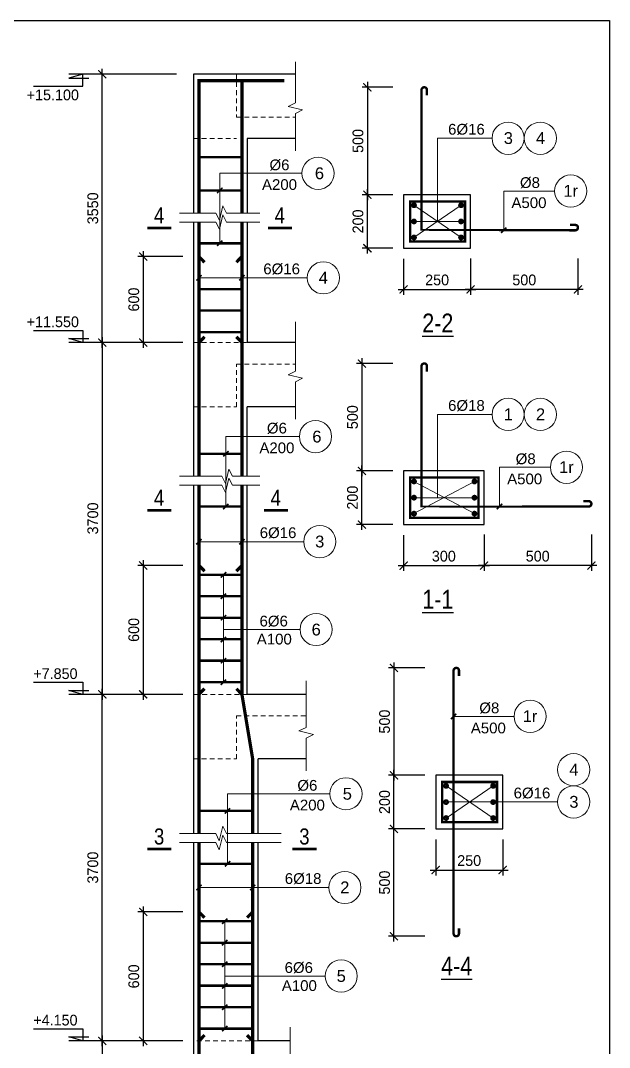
# Model space of a CAD drawing. Header units: millimetres. Extents: x -559287 to -299624, y 2351330 to 2655682.
# Drawn here: x -482646 to -471674, y 2566617 to 2585739 of the extents above; entities that cross this region are included whole.
import ezdxf
from ezdxf.enums import TextEntityAlignment as Align

# ---------------------------------------------------------------- set-up
doc = ezdxf.new("R2010")
doc.units = ezdxf.units.MM
doc.header["$LTSCALE"] = 10
doc.linetypes.add('HIDDEN', pattern=[0.3, 0.175, -0.125])
doc.linetypes.add('HIDDENX2', pattern=[0.75, 0.5, -0.25])
doc.layers.get('0').update_dxf_attribs({"lineweight": 20})
doc.layers.get('Defpoints').update_dxf_attribs({"lineweight": 20})
for name, color, linetype, lineweight in [('Dim', 251, 'Continuous', 15), ('Net khuat', 76, 'HIDDENX2', 15), ('Net manh', 8, 'Continuous', 13), ('Net thay', 4, 'Continuous', 25), ('Text', 54, 'Continuous', 25), ('Thep dai', 2, 'Continuous', 50), ('Thep doc', 140, 'Continuous', 60)]:
    doc.layers.add(name, color=color, linetype=linetype, lineweight=lineweight)
doc.layers.add('ththep', color=3, linetype='Continuous')
doc.styles.add('IN-NHO', font='VHELVEN.TTF', dxfattribs={"height": 200})
doc.styles.add('NGHIA5', font='arial_0.ttf', dxfattribs={"height": 180})
doc.styles.get("Standard").update_dxf_attribs({"font": 'nghia5.shx', "height": 200})
doc.styles.add('STYLE1-S1', font='VHARIALN.TTF')
doc.dimstyles.new('dim20', dxfattribs={"dimscale": 100, "dimtxt": 200, "dimasz": 1.5, "dimexe": 1, "dimexo": 2, "dimgap": 0.75, "dimtad": 1, "dimdec": 0, "dimlfac": 0.2, "dimzin": 0, "dimdsep": 46, "dimtxsty": 'Standard', "dimblk1": 'ARCHTICK', "dimblk2": 'ARCHTICK', "dimsah": 1, "dimcen": 0.09, "dimdle": 1, "dimclrd": 256, "dimclre": 256, "dimclrt": 54, "dimadec": 0, "dimazin": 0, "dimtfac": 1, "dimtdec": 0, "dimtofl": 0, "dimtmove": 2, "dimatfit": 3, "dimfxl": 0, "dimtolj": 1, "dimtzin": 0, "dimarcsym": 0})
doc.dimstyles.new('dim25', dxfattribs={"dimscale": 100, "dimtxt": 200, "dimasz": 1.5, "dimexe": 1, "dimexo": 2, "dimgap": 0.75, "dimtad": 1, "dimdec": 0, "dimlfac": 0.25, "dimzin": 0, "dimdsep": 46, "dimtxsty": 'Standard', "dimblk1": 'ARCHTICK', "dimblk2": 'ARCHTICK', "dimsah": 1, "dimcen": 0.09, "dimdle": 1, "dimclrd": 256, "dimclre": 256, "dimclrt": 54, "dimadec": 0, "dimazin": 0, "dimtfac": 1, "dimtdec": 0, "dimtofl": 0, "dimtmove": 2, "dimatfit": 3, "dimfxl": 0, "dimtolj": 1, "dimtzin": 0, "dimarcsym": 0})

# ---------------------------------------------------------------- blocks, each defined once
blk = doc.blocks.new('_ARCHTICK')
at = {"color": 0, "linetype": 'ByBlock', "const_width": 0.15}
blk.add_lwpolyline([(-0.5, -0.5), (0.5, 0.5)], dxfattribs=at)
blk = doc.blocks.new('*D108')
at = {"layer": 'Defpoints', "color": 0, "transparency": 16777216}
for p in [(-479421.6429088634, 2566740.216031348), (-481123.3616919029, 2559288.637047566), (-479541.517157162, 2559288.637047566)]:
    blk.add_point(p, dxfattribs=at)
at = {"layer": 'Dim', "lineweight": -2, "transparency": 16777216}
for p, q in [((-481123.3616919029, 2566840.216031348), (-481123.3616919029, 2559188.637047566)), ((-479621.6429088634, 2566740.216031348), (-481223.3616919029, 2566740.216031348)), ((-479741.517157162, 2559288.637047566), (-481223.3616919029, 2559288.637047566))]:
    blk.add_line(p, q, dxfattribs=at)
at = {"layer": 'Dim', "lineweight": -2, "transparency": 16777216, "xscale": 150, "yscale": 150, "zscale": 150}
for p, rotation in [((-481123.3616919029, 2566740.216031348), 90), ((-481123.3616919029, 2559288.637047566), 270)]:
    blk.add_blockref('_ARCHTICK', p, dxfattribs=dict(at, rotation=rotation))
at = {"layer": 'Dim', "color": 54, "transparency": 16777216, "insert": (-481298.3616919031, 2563014.426539456), "char_height": 200, "attachment_point": 5, "rotation": 90}
blk.add_mtext('\\A1;4100', dxfattribs=at)
blk = doc.blocks.new('A$C17747A8B')
blk.add_line((1.915032044053078e-05, 1.530908048152924e-05), (525.0000191503204, 1.530908048152924e-05))
blk.add_lwpolyline([(1182.999268115498, 225.0000153090805), (262.5000191503204, 225.0000153090805), (262.5000191503204, 1.530908048152924e-05), (525.0000191503204, 75.00001530908048), (150.0000191503204, 75.00001530908048)])
at = {"layer": 'Text'}
blk.add_attdef('+3.900', (182.8307273874525, 285.5000153090805), '', height=180, dxfattribs=at)
blk = doc.blocks.new('*D102')
at = {"layer": 'Defpoints', "color": 0, "transparency": 16777216}
for p in [(-481123.3616919029, 2573191.795015132), (-479421.6429088634, 2573191.795015132), (-479421.6429088634, 2566740.216031348)]:
    blk.add_point(p, dxfattribs=at)
at = {"layer": 'Dim', "lineweight": -2, "transparency": 16777216}
for p, q in [((-479621.6429088634, 2573191.795015132), (-481223.3616919029, 2573191.795015132)), ((-481123.3616919029, 2566640.216031348), (-481123.3616919029, 2573291.795015132)), ((-479621.6429088634, 2566740.216031348), (-481223.3616919029, 2566740.216031348))]:
    blk.add_line(p, q, dxfattribs=at)
at = {"layer": 'Dim', "lineweight": -2, "transparency": 16777216, "xscale": 150, "yscale": 150, "zscale": 150}
for p, rotation in [((-481123.3616919029, 2573191.795015132), 90), ((-481123.3616919029, 2566740.216031348), 270)]:
    blk.add_blockref('_ARCHTICK', p, dxfattribs=dict(at, rotation=rotation))
at = {"layer": 'Dim', "color": 54, "transparency": 16777216, "insert": (-481298.3616919031, 2569966.00552324), "char_height": 200, "attachment_point": 5, "rotation": 90}
blk.add_mtext('\\A1;3700', dxfattribs=at)
blk = doc.blocks.new('*D103')
at = {"layer": 'Defpoints', "color": 0, "transparency": 16777216}
for p in [(-479421.6429088627, 2579743.373998914), (-481123.3616919029, 2573191.795015132), (-479421.6429088634, 2573191.795015132)]:
    blk.add_point(p, dxfattribs=at)
at = {"layer": 'Dim', "lineweight": -2, "transparency": 16777216}
for p, q in [((-481123.3616919029, 2579843.373998914), (-481123.3616919029, 2573091.795015132)), ((-479621.6429088627, 2579743.373998914), (-481223.3616919029, 2579743.373998914)), ((-479621.6429088634, 2573191.795015132), (-481223.3616919029, 2573191.795015132))]:
    blk.add_line(p, q, dxfattribs=at)
at = {"layer": 'Dim', "lineweight": -2, "transparency": 16777216, "xscale": 150, "yscale": 150, "zscale": 150}
for p, rotation in [((-481123.3616919029, 2579743.373998914), 90), ((-481123.3616919029, 2573191.795015132), 270)]:
    blk.add_blockref('_ARCHTICK', p, dxfattribs=dict(at, rotation=rotation))
at = {"layer": 'Dim', "color": 54, "transparency": 16777216, "insert": (-481298.3616919031, 2576467.584507023), "char_height": 200, "attachment_point": 5, "rotation": 90}
blk.add_mtext('\\A1;3700', dxfattribs=at)
blk = doc.blocks.new('*D104')
at = {"layer": 'Defpoints', "color": 0, "transparency": 16777216}
for p in [(-479421.6429088634, 2569140.216031349), (-480360.8041953619, 2566740.216031348), (-479421.6429088634, 2566740.216031348)]:
    blk.add_point(p, dxfattribs=at)
at = {"layer": 'Dim', "lineweight": -2, "transparency": 16777216}
for p, q in [((-479621.6429088634, 2569140.216031349), (-480460.8041953619, 2569140.216031349)), ((-480360.8041953619, 2569240.216031349), (-480360.8041953619, 2566640.216031348)), ((-479621.6429088634, 2566740.216031348), (-480460.8041953619, 2566740.216031348))]:
    blk.add_line(p, q, dxfattribs=at)
at = {"layer": 'Dim', "lineweight": -2, "transparency": 16777216, "xscale": 150, "yscale": 150, "zscale": 150}
for p, rotation in [((-480360.8041953619, 2569140.216031349), 90), ((-480360.8041953619, 2566740.216031348), 270)]:
    blk.add_blockref('_ARCHTICK', p, dxfattribs=dict(at, rotation=rotation))
at = {"layer": 'Dim', "color": 54, "transparency": 16777216, "insert": (-480535.8041953622, 2567940.216031348), "char_height": 200, "attachment_point": 5, "rotation": 90}
blk.add_mtext('\\A1;600', dxfattribs=at)
blk = doc.blocks.new('*D105')
at = {"layer": 'Defpoints', "color": 0, "transparency": 16777216}
for p in [(-479421.6429088634, 2575591.795015132), (-480360.8041953619, 2573191.795015132), (-479421.6429088634, 2573191.795015132)]:
    blk.add_point(p, dxfattribs=at)
at = {"layer": 'Dim', "lineweight": -2, "transparency": 16777216}
for p, q in [((-480360.8041953619, 2575691.795015132), (-480360.8041953619, 2573091.795015132)), ((-479621.6429088634, 2575591.795015132), (-480460.8041953619, 2575591.795015132)), ((-479621.6429088634, 2573191.795015132), (-480460.8041953619, 2573191.795015132))]:
    blk.add_line(p, q, dxfattribs=at)
at = {"layer": 'Dim', "lineweight": -2, "transparency": 16777216, "xscale": 150, "yscale": 150, "zscale": 150}
for p, rotation in [((-480360.8041953619, 2575591.795015132), 90), ((-480360.8041953619, 2573191.795015132), 270)]:
    blk.add_blockref('_ARCHTICK', p, dxfattribs=dict(at, rotation=rotation))
at = {"layer": 'Dim', "color": 54, "transparency": 16777216, "insert": (-480535.8041953622, 2574391.795015132), "char_height": 200, "attachment_point": 5, "rotation": 90}
blk.add_mtext('\\A1;600', dxfattribs=at)
blk = doc.blocks.new('*D106')
at = {"layer": 'Defpoints', "color": 0, "transparency": 16777216}
for p in [(-481123.3616919029, 2584739.674004455), (-479541.517157162, 2584739.674004455), (-479421.6429088627, 2579743.373998914)]:
    blk.add_point(p, dxfattribs=at)
at = {"layer": 'Dim', "lineweight": -2, "transparency": 16777216}
for p, q in [((-481123.3616919029, 2579643.373998914), (-481123.3616919029, 2584839.674004455)), ((-479741.517157162, 2584739.674004455), (-481223.3616919029, 2584739.674004455)), ((-479621.6429088627, 2579743.373998914), (-481223.3616919029, 2579743.373998914))]:
    blk.add_line(p, q, dxfattribs=at)
at = {"layer": 'Dim', "lineweight": -2, "transparency": 16777216, "xscale": 150, "yscale": 150, "zscale": 150}
for p, rotation in [((-481123.3616919029, 2584739.674004455), 90), ((-481123.3616919029, 2579743.373998914), 270)]:
    blk.add_blockref('_ARCHTICK', p, dxfattribs=dict(at, rotation=rotation))
at = {"layer": 'Dim', "color": 54, "transparency": 16777216, "insert": (-481298.3616919031, 2582241.524001685), "char_height": 200, "attachment_point": 5, "rotation": 90}
blk.add_mtext('\\A1;3550', dxfattribs=at)
blk = doc.blocks.new('*D107')
at = {"layer": 'Defpoints', "color": 0, "transparency": 16777216}
for p in [(-479421.6429088627, 2581343.373998914), (-480360.8041953612, 2579743.373998914), (-479665.9512203684, 2579743.373998914)]:
    blk.add_point(p, dxfattribs=at)
at = {"layer": 'Dim', "lineweight": -2, "transparency": 16777216}
for p, q in [((-479621.6429088627, 2581343.373998914), (-480460.8041953612, 2581343.373998914)), ((-480360.8041953612, 2581443.373998914), (-480360.8041953612, 2579643.373998914)), ((-479865.9512203684, 2579743.373998914), (-480460.8041953612, 2579743.373998914))]:
    blk.add_line(p, q, dxfattribs=at)
at = {"layer": 'Dim', "lineweight": -2, "transparency": 16777216, "xscale": 150, "yscale": 150, "zscale": 150}
for p, rotation in [((-480360.8041953612, 2581343.373998914), 90), ((-480360.8041953612, 2579743.373998914), 270)]:
    blk.add_blockref('_ARCHTICK', p, dxfattribs=dict(at, rotation=rotation))
at = {"layer": 'Dim', "color": 54, "transparency": 16777216, "insert": (-480535.8041953615, 2580543.373998914), "char_height": 200, "attachment_point": 5, "rotation": 90}
blk.add_mtext('\\A1;600', dxfattribs=at)
blk = doc.blocks.new('*D110')
at = {"layer": 'Defpoints', "color": 0, "ltscale": 3, "transparency": 16777216}
for p in [(-476183.872869572, 2582496.672308409), (-475508.9051828568, 2582496.672308409), (-475508.9051828568, 2581499.019726249)]:
    blk.add_point(p, dxfattribs=at)
at = {"layer": 'Dim', "lineweight": -2, "ltscale": 3, "transparency": 16777216}
for p, q in [((-475708.9051828568, 2582496.672308409), (-476283.872869572, 2582496.672308409)), ((-476183.872869572, 2581399.019726249), (-476183.872869572, 2582596.672308409)), ((-475708.9051828568, 2581499.019726249), (-476283.872869572, 2581499.019726249))]:
    blk.add_line(p, q, dxfattribs=at)
at = {"layer": 'Dim', "lineweight": -2, "ltscale": 3, "transparency": 16777216, "xscale": 150, "yscale": 150, "zscale": 150}
for p, rotation in [((-476183.872869572, 2582496.672308409), 90), ((-476183.872869572, 2581499.019726249), 270)]:
    blk.add_blockref('_ARCHTICK', p, dxfattribs=dict(at, rotation=rotation))
at = {"layer": 'Dim', "color": 54, "ltscale": 3, "transparency": 16777216, "insert": (-476358.8728695723, 2581997.846017329), "char_height": 200, "attachment_point": 5, "rotation": 90}
blk.add_mtext('\\A1;200', dxfattribs=at)
blk = doc.blocks.new('*D111')
at = {"layer": 'Defpoints', "color": 0, "ltscale": 3, "transparency": 16777216}
for p in [(-475508.9051828558, 2581499.019726249), (-474261.2526006965, 2581499.01972625), (-474261.2526006965, 2580732.533338245)]:
    blk.add_point(p, dxfattribs=at)
at = {"layer": 'Dim', "lineweight": -2, "ltscale": 3, "transparency": 16777216}
for p, q in [((-475508.9051828558, 2581299.019726249), (-475508.9051828558, 2580632.533338245)), ((-474261.2526006965, 2581299.01972625), (-474261.2526006965, 2580632.533338245)), ((-475608.9051828558, 2580732.533338245), (-474161.2526006965, 2580732.533338245))]:
    blk.add_line(p, q, dxfattribs=at)
at = {"layer": 'Dim', "lineweight": -2, "ltscale": 3, "transparency": 16777216, "xscale": 150, "yscale": 150, "zscale": 150, "rotation": 180}
blk.add_blockref('_ARCHTICK', (-475508.9051828558, 2580732.533338245), dxfattribs=at)
at = {"layer": 'Dim', "lineweight": -2, "ltscale": 3, "transparency": 16777216, "xscale": 150, "yscale": 150, "zscale": 150}
blk.add_blockref('_ARCHTICK', (-474261.2526006965, 2580732.533338245), dxfattribs=at)
at = {"layer": 'Dim', "color": 54, "ltscale": 3, "transparency": 16777216, "insert": (-474885.0788917762, 2580907.533338245), "char_height": 200, "attachment_point": 5}
blk.add_mtext('\\A1;250', dxfattribs=at)
blk = doc.blocks.new('*D112')
at = {"layer": 'Defpoints', "color": 0, "ltscale": 3, "transparency": 16777216}
for p in [(-475508.9051828568, 2584496.672308409), (-476183.872869572, 2582496.672308409), (-475508.9051828568, 2582496.672308409)]:
    blk.add_point(p, dxfattribs=at)
at = {"layer": 'Dim', "lineweight": -2, "ltscale": 3, "transparency": 16777216}
for p, q in [((-476183.872869572, 2584596.672308409), (-476183.872869572, 2582396.672308409)), ((-475708.9051828568, 2584496.672308409), (-476283.872869572, 2584496.672308409)), ((-475708.9051828568, 2582496.672308409), (-476283.872869572, 2582496.672308409))]:
    blk.add_line(p, q, dxfattribs=at)
at = {"layer": 'Dim', "lineweight": -2, "ltscale": 3, "transparency": 16777216, "xscale": 150, "yscale": 150, "zscale": 150}
for p, rotation in [((-476183.872869572, 2584496.672308409), 90), ((-476183.872869572, 2582496.672308409), 270)]:
    blk.add_blockref('_ARCHTICK', p, dxfattribs=dict(at, rotation=rotation))
at = {"layer": 'Dim', "color": 54, "ltscale": 3, "transparency": 16777216, "insert": (-476358.8728695723, 2583496.672308409), "char_height": 200, "attachment_point": 5, "rotation": 90}
blk.add_mtext('\\A1;500', dxfattribs=at)
blk = doc.blocks.new('*D113')
at = {"layer": 'Defpoints', "color": 0, "ltscale": 3, "transparency": 16777216}
for p in [(-474261.2526006965, 2581509.446571613), (-472261.2526006965, 2581509.446571613), (-474261.2526006965, 2580732.533338245)]:
    blk.add_point(p, dxfattribs=at)
at = {"layer": 'Dim', "lineweight": -2, "ltscale": 3, "transparency": 16777216}
for p, q in [((-474261.2526006965, 2581309.446571613), (-474261.2526006965, 2580632.533338245)), ((-472261.2526006965, 2581309.446571613), (-472261.2526006965, 2580632.533338245)), ((-472161.2526006965, 2580732.533338245), (-474361.2526006965, 2580732.533338245))]:
    blk.add_line(p, q, dxfattribs=at)
at = {"layer": 'Dim', "lineweight": -2, "ltscale": 3, "transparency": 16777216, "xscale": 150, "yscale": 150, "zscale": 150, "rotation": 180}
blk.add_blockref('_ARCHTICK', (-474261.2526006965, 2580732.533338245), dxfattribs=at)
at = {"layer": 'Dim', "lineweight": -2, "ltscale": 3, "transparency": 16777216, "xscale": 150, "yscale": 150, "zscale": 150}
blk.add_blockref('_ARCHTICK', (-472261.2526006965, 2580732.533338245), dxfattribs=at)
at = {"layer": 'Dim', "color": 54, "ltscale": 3, "transparency": 16777216, "insert": (-473261.2526006965, 2580907.533338245), "char_height": 200, "attachment_point": 5}
blk.add_mtext('\\A1;500', dxfattribs=at)
blk = doc.blocks.new('*D114')
at = {"layer": 'Defpoints', "color": 0, "ltscale": 3, "transparency": 16777216}
for p in [(-476285.8184162247, 2577353.165424577), (-475508.9051828559, 2577353.165424577), (-475508.9051828559, 2576355.512842417)]:
    blk.add_point(p, dxfattribs=at)
at = {"layer": 'Dim', "lineweight": -2, "ltscale": 3, "transparency": 16777216}
for p, q in [((-475708.9051828559, 2577353.165424577), (-476385.8184162247, 2577353.165424577)), ((-476285.8184162247, 2576255.512842417), (-476285.8184162247, 2577453.165424577)), ((-475708.9051828559, 2576355.512842417), (-476385.8184162247, 2576355.512842417))]:
    blk.add_line(p, q, dxfattribs=at)
at = {"layer": 'Dim', "lineweight": -2, "ltscale": 3, "transparency": 16777216, "xscale": 150, "yscale": 150, "zscale": 150}
for p, rotation in [((-476285.8184162247, 2577353.165424577), 90), ((-476285.8184162247, 2576355.512842417), 270)]:
    blk.add_blockref('_ARCHTICK', p, dxfattribs=dict(at, rotation=rotation))
at = {"layer": 'Dim', "color": 54, "ltscale": 3, "transparency": 16777216, "insert": (-476460.818416225, 2576854.339133497), "char_height": 200, "attachment_point": 5, "rotation": 90}
blk.add_mtext('\\A1;200', dxfattribs=at)
blk = doc.blocks.new('*D115')
at = {"layer": 'Defpoints', "color": 0, "ltscale": 3, "transparency": 16777216}
for p in [(-475508.9051828549, 2576355.512842417), (-474011.2526006956, 2576355.512842418), (-474011.2526006956, 2575589.026454413)]:
    blk.add_point(p, dxfattribs=at)
at = {"layer": 'Dim', "lineweight": -2, "ltscale": 3, "transparency": 16777216}
for p, q in [((-475508.9051828549, 2576155.512842417), (-475508.9051828549, 2575489.026454413)), ((-474011.2526006956, 2576155.512842418), (-474011.2526006956, 2575489.026454413)), ((-475608.9051828549, 2575589.026454413), (-473911.2526006956, 2575589.026454413))]:
    blk.add_line(p, q, dxfattribs=at)
at = {"layer": 'Dim', "lineweight": -2, "ltscale": 3, "transparency": 16777216, "xscale": 150, "yscale": 150, "zscale": 150, "rotation": 180}
blk.add_blockref('_ARCHTICK', (-475508.9051828549, 2575589.026454413), dxfattribs=at)
at = {"layer": 'Dim', "lineweight": -2, "ltscale": 3, "transparency": 16777216, "xscale": 150, "yscale": 150, "zscale": 150}
blk.add_blockref('_ARCHTICK', (-474011.2526006956, 2575589.026454413), dxfattribs=at)
at = {"layer": 'Dim', "color": 54, "ltscale": 3, "transparency": 16777216, "insert": (-474760.0788917752, 2575764.026454413), "char_height": 200, "attachment_point": 5}
blk.add_mtext('\\A1;300', dxfattribs=at)
blk = doc.blocks.new('*D116')
at = {"layer": 'Defpoints', "color": 0, "ltscale": 3, "transparency": 16777216}
for p in [(-475508.9051828559, 2579353.165424577), (-476285.8184162247, 2577353.165424577), (-475508.9051828559, 2577353.165424577)]:
    blk.add_point(p, dxfattribs=at)
at = {"layer": 'Dim', "lineweight": -2, "ltscale": 3, "transparency": 16777216}
for p, q in [((-476285.8184162247, 2579453.165424577), (-476285.8184162247, 2577253.165424577)), ((-475708.9051828559, 2579353.165424577), (-476385.8184162247, 2579353.165424577)), ((-475708.9051828559, 2577353.165424577), (-476385.8184162247, 2577353.165424577))]:
    blk.add_line(p, q, dxfattribs=at)
at = {"layer": 'Dim', "lineweight": -2, "ltscale": 3, "transparency": 16777216, "xscale": 150, "yscale": 150, "zscale": 150}
for p, rotation in [((-476285.8184162247, 2579353.165424577), 90), ((-476285.8184162247, 2577353.165424577), 270)]:
    blk.add_blockref('_ARCHTICK', p, dxfattribs=dict(at, rotation=rotation))
at = {"layer": 'Dim', "color": 54, "ltscale": 3, "transparency": 16777216, "insert": (-476460.818416225, 2578353.165424577), "char_height": 200, "attachment_point": 5, "rotation": 90}
blk.add_mtext('\\A1;500', dxfattribs=at)
blk = doc.blocks.new('*D117')
at = {"layer": 'Defpoints', "color": 0, "ltscale": 3, "transparency": 16777216}
for p in [(-474011.2526006956, 2576365.939687782), (-472011.2526006956, 2576365.939687782), (-474011.2526006956, 2575589.026454413)]:
    blk.add_point(p, dxfattribs=at)
at = {"layer": 'Dim', "lineweight": -2, "ltscale": 3, "transparency": 16777216}
for p, q in [((-474011.2526006956, 2576165.939687782), (-474011.2526006956, 2575489.026454413)), ((-472011.2526006956, 2576165.939687782), (-472011.2526006956, 2575489.026454413)), ((-471911.2526006956, 2575589.026454413), (-474111.2526006956, 2575589.026454413))]:
    blk.add_line(p, q, dxfattribs=at)
at = {"layer": 'Dim', "lineweight": -2, "ltscale": 3, "transparency": 16777216, "xscale": 150, "yscale": 150, "zscale": 150, "rotation": 180}
blk.add_blockref('_ARCHTICK', (-474011.2526006956, 2575589.026454413), dxfattribs=at)
at = {"layer": 'Dim', "lineweight": -2, "ltscale": 3, "transparency": 16777216, "xscale": 150, "yscale": 150, "zscale": 150}
blk.add_blockref('_ARCHTICK', (-472011.2526006956, 2575589.026454413), dxfattribs=at)
at = {"layer": 'Dim', "color": 54, "ltscale": 3, "transparency": 16777216, "insert": (-473011.2526006956, 2575764.026454413), "char_height": 200, "attachment_point": 5}
blk.add_mtext('\\A1;500', dxfattribs=at)
blk = doc.blocks.new('*D118')
at = {"layer": 'Defpoints', "color": 0, "ltscale": 3, "transparency": 16777216}
for p in [(-475688.4054884374, 2571684.943443276), (-474911.4922550687, 2571684.943443276), (-474911.4922550687, 2570687.290861117)]:
    blk.add_point(p, dxfattribs=at)
at = {"layer": 'Dim', "lineweight": -2, "ltscale": 3, "transparency": 16777216}
for p, q in [((-475688.4054884374, 2570587.290861117), (-475688.4054884374, 2571784.943443276)), ((-475111.4922550687, 2571684.943443276), (-475788.4054884374, 2571684.943443276)), ((-475111.4922550687, 2570687.290861117), (-475788.4054884374, 2570687.290861117))]:
    blk.add_line(p, q, dxfattribs=at)
at = {"layer": 'Dim', "lineweight": -2, "ltscale": 3, "transparency": 16777216, "xscale": 150, "yscale": 150, "zscale": 150}
for p, rotation in [((-475688.4054884374, 2571684.943443276), 90), ((-475688.4054884374, 2570687.290861117), 270)]:
    blk.add_blockref('_ARCHTICK', p, dxfattribs=dict(at, rotation=rotation))
at = {"layer": 'Dim', "color": 54, "ltscale": 3, "transparency": 16777216, "insert": (-475863.4054884377, 2571186.117152196), "char_height": 200, "attachment_point": 5, "rotation": 90}
blk.add_mtext('\\A1;200', dxfattribs=at)
blk = doc.blocks.new('*D119')
at = {"layer": 'Defpoints', "color": 0, "ltscale": 3, "transparency": 16777216}
for p in [(-474911.4922550676, 2570687.290861117), (-473663.8396729084, 2570687.290861118), (-473663.8396729084, 2569920.804473112)]:
    blk.add_point(p, dxfattribs=at)
at = {"layer": 'Dim', "lineweight": -2, "ltscale": 3, "transparency": 16777216}
for p, q in [((-474911.4922550676, 2570487.290861117), (-474911.4922550676, 2569820.804473112)), ((-473663.8396729084, 2570487.290861118), (-473663.8396729084, 2569820.804473112)), ((-475011.4922550676, 2569920.804473112), (-473563.8396729084, 2569920.804473112))]:
    blk.add_line(p, q, dxfattribs=at)
at = {"layer": 'Dim', "lineweight": -2, "ltscale": 3, "transparency": 16777216, "xscale": 150, "yscale": 150, "zscale": 150, "rotation": 180}
blk.add_blockref('_ARCHTICK', (-474911.4922550676, 2569920.804473112), dxfattribs=at)
at = {"layer": 'Dim', "lineweight": -2, "ltscale": 3, "transparency": 16777216, "xscale": 150, "yscale": 150, "zscale": 150}
blk.add_blockref('_ARCHTICK', (-473663.8396729084, 2569920.804473112), dxfattribs=at)
at = {"layer": 'Dim', "color": 54, "ltscale": 3, "transparency": 16777216, "insert": (-474287.665963988, 2570095.804473112), "char_height": 200, "attachment_point": 5}
blk.add_mtext('\\A1;250', dxfattribs=at)
blk = doc.blocks.new('*D120')
at = {"layer": 'Defpoints', "color": 0, "ltscale": 3, "transparency": 16777216}
for p in [(-474911.4922550687, 2573684.943443276), (-475688.4054884374, 2571684.943443276), (-474911.4922550687, 2571684.943443276)]:
    blk.add_point(p, dxfattribs=at)
at = {"layer": 'Dim', "lineweight": -2, "ltscale": 3, "transparency": 16777216}
for p, q in [((-475111.4922550687, 2573684.943443276), (-475788.4054884374, 2573684.943443276)), ((-475688.4054884374, 2573784.943443276), (-475688.4054884374, 2571584.943443276)), ((-475111.4922550687, 2571684.943443276), (-475788.4054884374, 2571684.943443276))]:
    blk.add_line(p, q, dxfattribs=at)
at = {"layer": 'Dim', "lineweight": -2, "ltscale": 3, "transparency": 16777216, "xscale": 150, "yscale": 150, "zscale": 150}
for p, rotation in [((-475688.4054884374, 2573684.943443276), 90), ((-475688.4054884374, 2571684.943443276), 270)]:
    blk.add_blockref('_ARCHTICK', p, dxfattribs=dict(at, rotation=rotation))
at = {"layer": 'Dim', "color": 54, "ltscale": 3, "transparency": 16777216, "insert": (-475863.4054884377, 2572684.943443276), "char_height": 200, "attachment_point": 5, "rotation": 90}
blk.add_mtext('\\A1;500', dxfattribs=at)
blk = doc.blocks.new('*D121')
at = {"layer": 'Defpoints', "color": 0, "ltscale": 3, "transparency": 16777216}
for p in [(-475688.4054884374, 2570687.290861116), (-474911.4922550687, 2570687.290861116), (-474911.4922550687, 2568687.290861116)]:
    blk.add_point(p, dxfattribs=at)
at = {"layer": 'Dim', "lineweight": -2, "ltscale": 3, "transparency": 16777216}
for p, q in [((-475111.4922550687, 2570687.290861116), (-475788.4054884374, 2570687.290861116)), ((-475688.4054884374, 2568587.290861116), (-475688.4054884374, 2570787.290861116)), ((-475111.4922550687, 2568687.290861116), (-475788.4054884374, 2568687.290861116))]:
    blk.add_line(p, q, dxfattribs=at)
at = {"layer": 'Dim', "lineweight": -2, "ltscale": 3, "transparency": 16777216, "xscale": 150, "yscale": 150, "zscale": 150}
for p, rotation in [((-475688.4054884374, 2570687.290861116), 90), ((-475688.4054884374, 2568687.290861116), 270)]:
    blk.add_blockref('_ARCHTICK', p, dxfattribs=dict(at, rotation=rotation))
at = {"layer": 'Dim', "color": 54, "ltscale": 3, "transparency": 16777216, "insert": (-475863.4054884377, 2569687.290861116), "char_height": 200, "attachment_point": 5, "rotation": 90}
blk.add_mtext('\\A1;500', dxfattribs=at)

msp = doc.modelspace()

# ---------------------------------------------------------------- linework, layer by layer
at = {"layer": 'Net khuat', "linetype": 'HIDDEN', "ltscale": 50}
for p, q in [((-478621.7467011791, 2584739.674004455), (-478621.7467011801, 2583939.674004446)), ((-478621.7467011801, 2583939.674004446), (-477524.1157860166, 2583939.674004445)), ((-479421.7467011786, 2583539.674004456), (-478621.7467011791, 2583539.674004456)), ((-479421.8504934947, 2579743.373998915), (-478421.8504934952, 2579743.373998915)), ((-478621.7467011791, 2578543.373998916), (-478621.7467011801, 2579343.373998925)), ((-478621.7467011801, 2579343.373998925), (-477524.1157860166, 2579343.373998925)), ((-479421.7467011786, 2578543.373998916), (-478621.7467011791, 2578543.373998916)), ((-478421.6429088638, 2573191.795015132), (-479421.6429088633, 2573191.795015132)), ((-478621.7467011791, 2571991.795015132), (-478621.7467011801, 2572791.795015141)), ((-478621.7467011801, 2572791.795015141), (-477324.1157860166, 2572791.795015141)), ((-479421.7467011786, 2571991.795015132), (-478621.7467011791, 2571991.795015132)), ((-478221.6429088638, 2566740.216031348), (-479421.6429088633, 2566740.216031348))]:
    msp.add_line(p, q, dxfattribs=at)
at = {"layer": 'Net manh'}
for p, q in [((-475315.947701566, 2581700.28380575), (-474439.2261821182, 2582299.35503026)), ((-474439.2261821177, 2581700.283805751), (-475315.9477015665, 2582299.355030259)), ((-475315.9477015664, 2581997.846017328), (-474439.2261821181, 2581997.846017329)), ((-475315.9477015651, 2576556.776921918), (-474189.2261821172, 2577155.848146428)), ((-474189.2261821168, 2576556.776921919), (-475315.9477015656, 2577155.848146427)), ((-475315.9477015655, 2576854.339133496), (-474189.2261821171, 2576854.339133497)), ((-478865.6118702916, 2575418.865170731), (-478865.6118702916, 2573418.865170731)), ((-474718.5347737779, 2570888.554940618), (-473841.81325433, 2571487.626165128)), ((-473841.8132543296, 2570888.554940619), (-474718.5347737783, 2571487.626165127)), ((-478841.9652268207, 2568967.286186948), (-478841.9652268207, 2566967.286186948))]:
    msp.add_line(p, q, dxfattribs=at)
for points in [[(-477524.1157860166, 2584970.369855028), (-477524.1157860166, 2584207.002722505), (-477658.2152855566, 2584139.791680086), (-477390.0162864767, 2584074.213764925), (-477524.1157860166, 2584007.002722505), (-477524.1157860166, 2583313.270642144)], [(-474877.5869418418, 2581999.819418005), (-474877.5869418425, 2583547.742778326), (-473862.3687579115, 2583547.742778326)], [(-478934.6328095379, 2581590.990779938), (-478934.6328095379, 2582894.67165247), (-477402.7681826159, 2582894.67165247)], [(-473643.0104836086, 2582564.031239429), (-472695.6469716751, 2582564.031239429)], [(-473643.0104836086, 2581832.792090629), (-473643.0104836086, 2582564.031239429), (-472695.6469716751, 2582564.031239429)], [(-479681.5774378364, 2582154.886063892), (-479008.3205790906, 2582154.886063892), (-478941.1095366711, 2582020.786564352), (-478875.5316215099, 2582288.985563432), (-478808.3205790906, 2582154.886063892), (-478188.9948800722, 2582154.886063892)], [(-479681.5774378364, 2581987.317546325), (-479008.3205790906, 2581987.317546325), (-478941.1095366711, 2581853.218046785), (-478875.5316215099, 2582121.417045865), (-478808.3205790906, 2581987.317546325), (-478188.9948800722, 2581987.317546325)], [(-479321.6429088644, 2580947.910908137), (-477303.8999235441, 2580947.910908137)], [(-477524.1157860166, 2580128.283601477), (-477524.1157860166, 2579210.702716966), (-477658.2152855566, 2579143.491674546), (-477390.0162864767, 2579077.913759385), (-477524.1157860166, 2579010.702716966), (-477524.1157860166, 2578316.970636604)], [(-474877.5869418408, 2576856.312534173), (-474877.5869418415, 2578404.235894495), (-473862.3687579106, 2578404.235894495)], [(-478821.6429088633, 2576688.293394227), (-478821.6429088633, 2577991.974266759), (-477450.7866661117, 2577991.974266759)], [(-479681.5774378364, 2577252.188678181), (-478895.330678416, 2577252.188678181), (-478828.1196359964, 2577118.089178641), (-478762.5417208353, 2577386.288177721), (-478695.330678416, 2577252.188678181), (-478188.9948800722, 2577252.188678181)], [(-473722.6963056503, 2577420.524355598), (-472775.3327937168, 2577420.524355598)], [(-473722.6963056503, 2576689.285206798), (-473722.6963056503, 2577420.524355598), (-472775.3327937168, 2577420.524355598)], [(-479681.5774378364, 2577084.620160614), (-478895.330678416, 2577084.620160614), (-478828.1196359964, 2576950.520661074), (-478762.5417208353, 2577218.719660154), (-478695.330678416, 2577084.620160614), (-478188.9948800722, 2577084.620160614)], [(-479321.6429088644, 2576034.972833654), (-477370.6836706034, 2576034.972833654)], [(-478865.6118702916, 2574398.745919923), (-477438.5891602812, 2574398.745919923)], [(-477324.1157860166, 2573444.679604142), (-477324.1157860166, 2572577.844227088), (-477458.2152855566, 2572510.633184669), (-477190.0162864767, 2572445.055269508), (-477324.1157860166, 2572377.844227088), (-477324.1157860166, 2571765.39165282)], [(-474577.7198906805, 2572782.365936688), (-473452.659006327, 2572782.365936688)], [(-474577.7198906805, 2572782.365936688), (-473452.659006327, 2572782.365936688)], [(-478790.1386017906, 2570036.714410444), (-478790.1386017906, 2571340.395282976), (-476883.4401779372, 2571340.395282976)], [(-474688.5997493124, 2571188.090552873), (-472640.9563187394, 2571188.090552873)], [(-479681.5774378364, 2570600.609694398), (-479010.4077753737, 2570600.609694398), (-478943.1967329541, 2570466.510194859), (-478877.618817793, 2570734.709193938), (-478810.4077753737, 2570600.609694398), (-477788.9948800722, 2570600.609694398)], [(-479681.5774378364, 2570433.041176831), (-479010.4077753737, 2570433.041176831), (-478943.1967329541, 2570298.941677291), (-478877.618817793, 2570567.140676371), (-478810.4077753737, 2570433.041176831), (-477788.9948800722, 2570433.041176831)], [(-479321.6429088644, 2569594.800370865), (-476903.8999235441, 2569594.800370865)], [(-478841.9652268207, 2567947.16693614), (-476971.8054132219, 2567947.16693614)], [(-477624.1157860166, 2566993.100620358), (-477624.1157860166, 2566126.265243304), (-477758.2152855566, 2566059.054200885), (-477490.0162864767, 2565993.476285724), (-477624.1157860166, 2565926.265243304), (-477624.1157860166, 2565313.812669036)]]:
    msp.add_lwpolyline(points, dxfattribs=at)
at = {"layer": 'Net manh', "const_width": 30}
for points in [[(-478984.6328095379, 2582525.501506137), (-478884.6328095382, 2582625.501506137)], [(-473693.01048361, 2581782.79209063), (-473593.01048361, 2581882.79209063)], [(-478984.6328095379, 2581540.990779938), (-478884.6328095382, 2581640.990779938)], [(-479371.642908864, 2580897.910908137), (-479271.642908864, 2580997.910908137)], [(-478571.642908864, 2580897.910908137), (-478471.642908864, 2580997.910908137)], [(-478871.6429088633, 2577622.804120426), (-478771.6429088635, 2577722.804120426)], [(-478871.6429088633, 2576638.293394227), (-478771.6429088635, 2576738.293394227)], [(-473772.6963056517, 2576639.285206798), (-473672.6963056517, 2576739.285206798)], [(-479371.642908864, 2575984.972833654), (-479271.642908864, 2576084.972833654)], [(-478571.642908864, 2575984.972833654), (-478471.642908864, 2576084.972833654)], [(-478915.6118702923, 2575368.865170731), (-478815.6118702923, 2575468.865170731)], [(-478915.6118702916, 2574968.865170731), (-478815.6118702916, 2575068.865170731)], [(-478915.6118702916, 2574568.865170731), (-478815.6118702916, 2574668.865170731)], [(-478915.6118702916, 2574163.625859201), (-478815.6118702916, 2574263.625859201)], [(-478915.6118702916, 2573768.865170731), (-478815.6118702916, 2573868.865170731)], [(-478915.6118702916, 2573368.865170731), (-478815.6118702916, 2573468.865170731)], [(-474627.7198906805, 2572732.365936688), (-474527.7198906805, 2572832.365936688)], [(-478840.1386017906, 2570971.225136643), (-478740.1386017909, 2571071.225136643)], [(-478840.1386017906, 2569986.714410444), (-478740.1386017909, 2570086.714410444)], [(-479371.642908864, 2569544.800370865), (-479271.642908864, 2569644.800370865)], [(-478371.642908864, 2569544.800370865), (-478271.642908864, 2569644.800370865)], [(-478891.9652268214, 2568917.286186948), (-478791.9652268214, 2569017.286186948)], [(-478891.9652268207, 2568517.286186948), (-478791.9652268207, 2568617.286186948)], [(-478891.9652268207, 2568117.286186948), (-478791.9652268207, 2568217.286186948)], [(-478891.9652268207, 2567712.046875418), (-478791.9652268207, 2567812.046875418)], [(-478891.9652268207, 2567317.286186948), (-478791.9652268207, 2567417.286186948)], [(-478891.9652268207, 2566917.286186948), (-478791.9652268207, 2567017.286186948)]]:
    msp.add_lwpolyline(points, dxfattribs=at)
at = {"layer": 'Net manh'}
for centre in [(-473562.3687579115, 2583547.742778326), (-472962.3687579115, 2583547.742778326), (-477102.7681826159, 2582894.67165247), (-472395.6469716751, 2582564.031239429), (-472395.6469716751, 2582564.031239429), (-477003.8999235441, 2580947.910908137), (-473562.3687579106, 2578404.235894495), (-472962.3687579106, 2578404.235894495), (-477150.7866661117, 2577991.974266759), (-472475.3327937168, 2577420.524355598), (-472475.3327937168, 2577420.524355598), (-477070.6836706034, 2576034.972833654), (-477138.5891602812, 2574398.745919923), (-473152.659006327, 2572782.365936688), (-473152.659006327, 2572782.365936688), (-472340.9563187394, 2571788.090552873), (-476583.4401779372, 2571340.395282976), (-472340.9563187394, 2571188.090552873), (-476603.8999235441, 2569594.800370865), (-476671.8054132219, 2567947.16693614)]:
    msp.add_circle(centre, 300, dxfattribs=at)
at = {"layer": 'Net thay'}
for p, q in [((-479421.642908863, 2584739.674004456), (-479421.6429088628, 2582154.886063892)), ((-478421.6429088631, 2583539.674004455), (-478421.6429088631, 2582154.886063892)), ((-479421.6429088628, 2581987.317546325), (-479421.6429088626, 2577252.188678181)), ((-478421.6429088631, 2581987.317546325), (-478421.6429088632, 2579743.373998915)), ((-478421.6429088632, 2577252.188678181), (-478421.6429088632, 2578543.373998915)), ((-479421.6429088626, 2577084.620160614), (-479421.6429088626, 2570600.609694398)), ((-478421.6429088634, 2573191.795015132), (-478421.6429088632, 2577084.620160614)), ((-478221.6429088632, 2570600.609694398), (-478221.6429088632, 2571991.795015131)), ((-479421.6429088626, 2570433.041176831), (-479421.6429088623, 2563649.030710615)), ((-478221.6429088633, 2566740.216031348), (-478221.6429088632, 2570433.041176831))]:
    msp.add_line(p, q, dxfattribs=at)
at = {"layer": 'Net thay', "ltscale": 10}
for p, q in [((-477524.1157860166, 2584739.674004455), (-479421.642908863, 2584739.674004456)), ((-477524.1157860166, 2583539.674004455), (-478421.6429088631, 2583539.674004455)), ((-477524.1157860166, 2579743.373998915), (-478421.6429088632, 2579743.373998915)), ((-477524.1157860166, 2578543.373998915), (-478421.6429088632, 2578543.373998915)), ((-477324.1157860166, 2573191.795015132), (-478421.6429088634, 2573191.795015132)), ((-477324.1157860166, 2571991.795015132), (-478221.6429088632, 2571991.795015131)), ((-477624.1157860166, 2566740.216031348), (-478221.6429088633, 2566740.216031348))]:
    msp.add_line(p, q, dxfattribs=at)
at = {"layer": 'Net thay'}
for points in [[(-474261.2526006965, 2581499.019726249), (-474261.2526006961, 2582496.672308409), (-475508.9051828558, 2582496.672308409), (-475508.9051828563, 2581499.019726249)], [(-474011.2526006956, 2576355.512842417), (-474011.2526006951, 2577353.165424577), (-475508.9051828549, 2577353.165424577), (-475508.9051828553, 2576355.512842417)], [(-473663.8396729084, 2570687.290861117), (-473663.8396729079, 2571684.943443276), (-474911.4922550676, 2571684.943443276), (-474911.4922550681, 2570687.290861117)]]:
    msp.add_lwpolyline(points, close=True, dxfattribs=at)
at = {"layer": 'Text', "const_width": 50}
for points in [[(-479835.5793039545, 2581878.869385775), (-480286.0803583825, 2581878.869385775)], [(-477587.1152236319, 2581878.869385775), (-478037.61627806, 2581878.869385775)], [(-479835.5793039545, 2576618.222759135), (-480286.0803583825, 2576618.222759135)], [(-477662.0803658778, 2576618.222759135), (-478112.5814203058, 2576618.222759135)], [(-479835.5793039545, 2570311.041871077), (-480286.0803583825, 2570311.041871077)], [(-477129.6824341684, 2570311.041871077), (-477580.1834885964, 2570311.041871077)]]:
    msp.add_lwpolyline(points, dxfattribs=at)
at = {"layer": 'Thep dai', "const_width": 45}
for points in [[(-475075.1328184677, 2584346.672308409), (-475075.1328184677, 2584446.672308409, 0.9999999999999999), (-475175.1328184677, 2584446.672308409), (-475175.1328184726, 2581832.792090633), (-472311.2526006965, 2581832.792090627, 0.9999999999999999), (-472311.2526006965, 2581932.792090627), (-472411.2526006965, 2581932.792090627)], [(-475075.1328184668, 2579203.165424577), (-475075.1328184668, 2579303.165424577, 0.9999999999999999), (-475175.1328184668, 2579303.165424577), (-475175.1328184716, 2576689.285206801), (-472061.2526006956, 2576689.285206796, 0.9999999999999999), (-472061.2526006956, 2576789.285206796), (-472161.2526006956, 2576789.285206796)], [(-474477.7198906795, 2573534.943443276), (-474477.7198906795, 2573634.943443276, 0.9999999999999999), (-474577.7198906795, 2573634.943443276), (-474577.7198906886, 2568737.290861116, 0.9999999999999999), (-474477.7198906886, 2568737.290861116), (-474477.7198906886, 2568837.290861116)]]:
    msp.add_lwpolyline(points, format="xyb", dxfattribs=at)
for points in [[(-478521.6429088632, 2583195.450652726), (-479321.6429088633, 2583195.450652726)], [(-478521.6429088632, 2582575.501506138), (-479321.6429088633, 2582575.501506137)], [(-478521.6429088632, 2581590.990779938), (-479321.6429088633, 2581590.990779938)], [(-478521.6429088632, 2580737.815879867), (-479321.6429088633, 2580737.815879867)], [(-478521.6429088632, 2580337.815879867), (-479321.6429088633, 2580337.815879867)], [(-478521.6429088632, 2579937.815879867), (-479321.6429088633, 2579937.815879867)], [(-478521.6429088632, 2577672.804120427), (-479321.6429088633, 2577672.804120426)], [(-478521.6429088632, 2576688.293394227), (-479321.6429088633, 2576688.293394227)], [(-478521.6429088637, 2575418.865170731), (-479321.6429088637, 2575418.865170731)], [(-478521.6429088634, 2575018.865170731), (-479321.6429088635, 2575018.865170731)], [(-478521.6429088634, 2574618.865170731), (-479321.6429088635, 2574618.865170731)], [(-478521.6429088632, 2574218.865170731), (-479321.6429088633, 2574218.865170731)], [(-478521.6429088632, 2573818.865170731), (-479321.6429088633, 2573818.865170731)], [(-478521.6429088632, 2573418.865170731), (-479321.6429088633, 2573418.865170731)], [(-478321.6429088632, 2571021.225136644), (-479321.6429088633, 2571021.225136643)], [(-478321.6429088632, 2570036.714410444), (-479321.6429088633, 2570036.714410444)], [(-478321.6429088637, 2568967.286186948), (-479321.6429088637, 2568967.286186948)], [(-478321.6429088634, 2568567.286186948), (-479321.6429088635, 2568567.286186948)], [(-478321.6429088634, 2568167.286186948), (-479321.6429088635, 2568167.286186948)], [(-478321.6429088632, 2567767.286186948), (-479321.6429088633, 2567767.286186948)], [(-478321.6429088632, 2567367.286186948), (-479321.6429088633, 2567367.286186948)], [(-478321.6429088632, 2566967.286186948), (-479321.6429088633, 2566967.286186948)]]:
    msp.add_lwpolyline(points, dxfattribs=at)
for points in [[(-474366.2526006965, 2581624.019726249), (-474366.2526006961, 2582371.672308409), (-475388.9051828558, 2582371.672308409), (-475388.9051828558, 2581624.019726249)], [(-474116.2526006956, 2576480.512842417), (-474116.2526006951, 2577228.165424577), (-475388.9051828549, 2577228.165424577), (-475388.9051828549, 2576480.512842417)], [(-473768.8396729084, 2570812.290861117), (-473768.8396729079, 2571559.943443276), (-474791.4922550676, 2571559.943443276), (-474791.4922550676, 2570812.290861117)]]:
    msp.add_lwpolyline(points, close=True, dxfattribs=at)
at = {"layer": 'Thep doc', "ltscale": 10, "const_width": 60}
for points in [[(-477732.4427447437, 2584619.674004455), (-479321.6429088635, 2584619.674004455), (-479321.6429088635, 2582154.886063892)], [(-478521.6429088639, 2584619.674004455), (-478521.6429088639, 2582154.886063892)], [(-479321.6429088635, 2581987.317546325), (-479321.6429088635, 2577252.188678181)], [(-478521.6429088639, 2581987.317546325), (-478521.6429088639, 2579743.373998915), (-478521.6429088642, 2578543.373998915), (-478521.6429088639, 2577252.188678181)], [(-479321.642908863, 2581343.373998913), (-479218.0723942278, 2581237.543342936)], [(-478521.642908863, 2581343.373998913), (-478625.2134234979, 2581237.543342936)], [(-479321.642908863, 2579743.373998915), (-479218.0723942278, 2579849.204654892)], [(-478521.642908863, 2579743.373998915), (-478625.2134234979, 2579849.204654892)], [(-479321.6429088635, 2577084.620160614), (-479321.6429088633, 2570600.609694398)], [(-478521.6429088638, 2577084.620160614), (-478521.642908863, 2573191.795015127), (-478321.6429088635, 2571991.795015131), (-478321.6429088634, 2570600.609694398)], [(-479321.6429088633, 2575591.795015131), (-479218.0723942281, 2575485.964359154)], [(-478521.6429088632, 2575591.795015131), (-478625.2134234981, 2575485.964359154)], [(-479321.6429088633, 2573191.795015131), (-479218.0723942281, 2573297.625671108)], [(-478521.6429088632, 2573191.795015131), (-478625.2134234981, 2573297.625671108)], [(-479321.6429088633, 2570433.041176831), (-479321.6429088633, 2563649.030710615)], [(-478321.6429088634, 2570433.041176831), (-478321.6429088632, 2563649.030710616)], [(-479321.6429088633, 2569140.216031348), (-479218.0723942281, 2569034.385375372)], [(-478321.6429088632, 2569140.216031348), (-478425.2134234981, 2569034.385375372)], [(-479321.6429088633, 2566740.216031348), (-479218.0723942281, 2566846.046687325)], [(-478321.6429088632, 2566740.216031348), (-478425.2134234981, 2566846.046687325)]]:
    msp.add_lwpolyline(points, dxfattribs=at)
at = {"layer": 'Thep doc', "const_width": 48}
for points in [[(-475345.9477015665, 2582299.355030259, 1), (-475285.9477015665, 2582299.355030259, 1)], [(-474409.2261821182, 2582299.35503026, -1), (-474469.2261821182, 2582299.35503026, -1)], [(-475345.9477015664, 2581997.846017328, 1), (-475285.9477015664, 2581997.846017328, 1)], [(-474409.2261821181, 2581997.846017329, -1), (-474469.2261821181, 2581997.846017329, -1)], [(-475345.947701566, 2581700.28380575, -1), (-475285.947701566, 2581700.28380575, -1)], [(-474409.2261821177, 2581700.283805751, 1), (-474469.2261821177, 2581700.283805751, 1)], [(-475345.9477015656, 2577155.848146427, 1), (-475285.9477015656, 2577155.848146427, 1)], [(-474159.2261821172, 2577155.848146428, -1), (-474219.2261821172, 2577155.848146428, -1)], [(-475345.9477015655, 2576854.339133496, 1), (-475285.9477015655, 2576854.339133496, 1)], [(-474159.2261821171, 2576854.339133497, -1), (-474219.2261821171, 2576854.339133497, -1)], [(-475345.9477015651, 2576556.776921918, -1), (-475285.9477015651, 2576556.776921919, -1)], [(-474159.2261821168, 2576556.776921919, 1), (-474219.2261821168, 2576556.776921919, 1)], [(-474748.5347737783, 2571487.626165127, 1), (-474688.5347737783, 2571487.626165127, 1)], [(-473811.81325433, 2571487.626165128, -1), (-473871.81325433, 2571487.626165128, -1)], [(-474748.5347737782, 2571186.117152196, 1), (-474688.5347737782, 2571186.117152196, 1)], [(-473811.8132543299, 2571186.117152197, -1), (-473871.8132543299, 2571186.117152197, -1)], [(-474748.5347737779, 2570888.554940618, -1), (-474688.5347737779, 2570888.554940618, -1)], [(-473811.8132543296, 2570888.554940619, 1), (-473871.8132543296, 2570888.554940619, 1)]]:
    msp.add_lwpolyline(points, format="xyb", close=True, dxfattribs=at)
at = {"layer": 'ththep'}
msp.add_lwpolyline([(-492251.7076067217, 2585739.149746297), (-471674.2085723056, 2585739.149746297), (-471674.2085723056, 2557020.350917975), (-492251.7076067217, 2557020.350917975)], close=True, dxfattribs=at)

# ---------------------------------------------------------------- block references
at = {"layer": 'Net thay'}
ref = msp.add_blockref('A$C17747A8B', (-481223.3616727523, 2584739.674019764), dxfattribs=dict(at, rotation=180))
ref.add_attrib('+3.900', '+15.100', (-482532.1971959316, 2584254.174004455), dxfattribs={"layer": 'Text', "height": 200})
ref = msp.add_blockref('A$C17747A8B', (-481223.3616727523, 2579743.373983605), dxfattribs=dict(at, xscale=-1))
ref.add_attrib('+3.900', '+11.550', (-482532.1971959316, 2580028.873998914), dxfattribs={"layer": 'Text', "height": 200})
ref = msp.add_blockref('A$C17747A8B', (-481223.3616727523, 2573191.794999822), dxfattribs=dict(at, xscale=-1))
ref.add_attrib('+3.900', '+7.850', (-482409.049542997, 2573477.295015131), dxfattribs={"layer": 'Text', "height": 200})
ref = msp.add_blockref('A$C17747A8B', (-481223.3616727523, 2566740.216016039), dxfattribs=dict(at, xscale=-1))
ref.add_attrib('+3.900', '+4.150', (-482409.0495429968, 2567025.716031348), dxfattribs={"layer": 'Text', "height": 200})

# ---------------------------------------------------------------- texts
at = {"layer": 'Text', "ltscale": 3, "style": 'NGHIA5'}
for s, p in [('6%%C16', (-474339.1283417275, 2583614.772234917)), ('%%C6', (-477821.5467335246, 2582952.009404833)), ('A200', (-477821.5467335244, 2582584.739538215)), ('%%C8', (-473155.5052613332, 2582621.368991792)), ('A500', (-473174.0765237978, 2582247.38073081)), ('6%%C16', (-477781.5121893382, 2581014.940364727)), ('6%%C18', (-474339.1283417266, 2578471.265351085)), ('%%C6', (-477869.5652170204, 2578049.312019122)), ('A200', (-477869.5652170202, 2577682.042152504)), ('%%C8', (-473235.1910833749, 2577477.86210796)), ('A500', (-473253.7623458395, 2577103.873846978)), ('6%%C16', (-477848.2959363975, 2576102.002290244)), ('6%%C6', (-477928.9592237076, 2574456.083672286)), ('A100', (-477918.4937630132, 2574120.434009207)), ('%%C8', (-473912.5172959851, 2572839.70368905)), ('A500', (-473931.0885584497, 2572465.715428068)), ('%%C6', (-477302.2187288459, 2571397.73303534)), ('6%%C16', (-473117.7159025554, 2571255.120009463)), ('A200', (-477302.2187288456, 2571030.463168721)), ('6%%C18', (-477381.5121893382, 2569661.829827455)), ('6%%C6', (-477462.1754766483, 2568004.504688503)), ('A100', (-477451.7100159539, 2567668.855025424))]:
    msp.add_text(s, height=200, dxfattribs=at).set_placement(p, align=Align.CENTER)
at = {"layer": 'Text'}
for s, height, style, p in [('3', 220, 'IN-NHO', (-473558.3837976884, 2583550.573783329)), ('4', 220, 'IN-NHO', (-472958.3837976884, 2583550.573783329)), ('6', 220, 'IN-NHO', (-477076.9704908307, 2582894.67165247)), ('1r', 220, 'IN-NHO', (-472396.751238154, 2582566.862244432)), ('4', 300, 'STYLE1-S1', (-480063.8828817329, 2582113.233319736)), ('4', 300, 'STYLE1-S1', (-477815.4188014103, 2582113.233319736)), ('4', 220, 'IN-NHO', (-477005.0041900228, 2580950.741913139)), ('%%U2-2', 350, 'STYLE1-S1', (-474872.0749057253, 2580107.285918214)), ('1', 220, 'IN-NHO', (-473558.3837976875, 2578407.066899498)), ('2', 220, 'IN-NHO', (-472958.3837976875, 2578407.066899498)), ('6', 220, 'IN-NHO', (-477124.9889743265, 2577991.974266759)), ('1r', 220, 'IN-NHO', (-472476.4370601957, 2577423.3553606)), ('4', 300, 'STYLE1-S1', (-480063.8828817329, 2576852.586693096)), ('4', 300, 'STYLE1-S1', (-477890.3839436562, 2576852.586693096)), ('3', 220, 'IN-NHO', (-477071.7879370821, 2576037.803838657)), ('%%U1-1', 350, 'STYLE1-S1', (-474872.0749057244, 2574963.779034382)), ('6', 220, 'IN-NHO', (-477137.7914684959, 2574398.745919923)), ('1r', 220, 'IN-NHO', (-473153.7632728059, 2572785.196941691)), ('4', 220, 'IN-NHO', (-472336.9713585163, 2571790.921557875)), ('5', 220, 'IN-NHO', (-476557.6424861519, 2571340.395282976)), ('3', 220, 'IN-NHO', (-472336.9713585163, 2571190.921557875)), ('3', 300, 'STYLE1-S1', (-480063.8828817329, 2570545.405805039)), ('3', 300, 'STYLE1-S1', (-477357.9860119467, 2570545.405805039)), ('2', 220, 'IN-NHO', (-476605.0041900228, 2569597.631375867)), ('%%U4-4', 350, 'STYLE1-S1', (-474521.2554686952, 2568135.489589913)), ('5', 220, 'IN-NHO', (-476671.0077214366, 2567947.16693614))]:
    msp.add_text(s, height=height, dxfattribs=dict(at, style=style)).set_placement(p, align=Align.MIDDLE_CENTER)

# ---------------------------------------------------------------- dimensions: what is measured, and where the dimension line sits
at = {"layer": 'Dim'}
for base, p1, p2, angle, text, picture, middle in [((-481123.3616919029, 2584739.674004455), (-479421.6429088626, 2579743.373998914), (-479541.5171571618, 2584739.674004455), 270, '3550', '*D106', (-481298.3616919031, 2582241.524001685)), ((-480360.8041953612, 2579743.373998914), (-479421.6429088626, 2581343.373998914), (-479665.9512203683, 2579743.373998914), 90, '600', '*D107', (-480535.8041953615, 2580543.373998914)), ((-481123.3616919029, 2573191.795015132), (-479421.6429088626, 2579743.373998914), (-479421.6429088633, 2573191.795015132), 90, '3700', '*D103', (-481298.3616919031, 2576467.584507023)), ((-481123.3616919029, 2573191.795015132), (-479421.6429088633, 2566740.216031348), (-479421.6429088633, 2573191.795015132), 270, '3700', '*D102', (-481298.3616919031, 2569966.00552324)), ((-481123.3616919029, 2559288.637047566), (-479421.6429088633, 2566740.216031348), (-479541.5171571618, 2559288.637047566), 90, '4100', '*D108', (-481298.3616919031, 2563014.426539456))]:
    dim = msp.add_linear_dim(base=base, p1=p1, p2=p2, angle=angle, text=text, dimstyle='dim25', dxfattribs=at)
    dim.commit()
    dim.dimension.update_dxf_attribs({"geometry": picture, "text_midpoint": middle})
at = {"layer": 'Dim', "ltscale": 3}
for base, p1, p2, angle, picture, middle in [((-476183.872869572, 2582496.672308409), (-475508.9051828567, 2584496.672308409), (-475508.9051828567, 2582496.672308409), 270, '*D112', (-476358.8728695723, 2583496.672308409)), ((-474261.2526006965, 2580732.533338245), (-472261.2526006965, 2581509.446571613), (-474261.2526006965, 2581509.446571613), 180, '*D113', (-473261.2526006965, 2580907.533338245)), ((-476285.8184162247, 2577353.165424577), (-475508.9051828558, 2579353.165424577), (-475508.9051828558, 2577353.165424577), 270, '*D116', (-476460.818416225, 2578353.165424577)), ((-474011.2526006956, 2575589.026454413), (-472011.2526006956, 2576365.939687782), (-474011.2526006956, 2576365.939687782), 180, '*D117', (-473011.2526006956, 2575764.026454413)), ((-475688.4054884374, 2571684.943443276), (-474911.4922550686, 2573684.943443276), (-474911.4922550686, 2571684.943443276), 270, '*D120', (-475863.4054884377, 2572684.943443276)), ((-475688.4054884374, 2570687.290861116), (-474911.4922550686, 2568687.290861116), (-474911.4922550686, 2570687.290861116), 90, '*D121', (-475863.4054884377, 2569687.290861116))]:
    dim = msp.add_linear_dim(base=base, p1=p1, p2=p2, angle=angle, text='500', dimstyle='dim20', dxfattribs=at)
    dim.commit()
    dim.dimension.update_dxf_attribs({"geometry": picture, "text_midpoint": middle})
for base, p1, p2, angle, picture, middle in [((-476183.872869572, 2582496.672308409), (-475508.9051828567, 2581499.019726249), (-475508.9051828567, 2582496.672308409), 90, '*D110', (-476358.8728695723, 2581997.846017329)), ((-474261.2526006965, 2580732.533338245), (-475508.9051828558, 2581499.019726249), (-474261.2526006965, 2581499.01972625), 180, '*D111', (-474885.0788917762, 2580907.533338245)), ((-476285.8184162247, 2577353.165424577), (-475508.9051828558, 2576355.512842417), (-475508.9051828558, 2577353.165424577), 90, '*D114', (-476460.818416225, 2576854.339133497)), ((-474011.2526006956, 2575589.026454413), (-475508.9051828549, 2576355.512842417), (-474011.2526006956, 2576355.512842418), 180, '*D115', (-474760.0788917752, 2575764.026454413)), ((-475688.4054884374, 2571684.943443276), (-474911.4922550686, 2570687.290861117), (-474911.4922550686, 2571684.943443276), 90, '*D118', (-475863.4054884377, 2571186.117152196)), ((-473663.8396729084, 2569920.804473112), (-474911.4922550676, 2570687.290861117), (-473663.8396729084, 2570687.290861118), 180, '*D119', (-474287.665963988, 2570095.804473112))]:
    dim = msp.add_linear_dim(base=base, p1=p1, p2=p2, angle=angle, dimstyle='dim20', dxfattribs=at)
    dim.commit()
    dim.dimension.update_dxf_attribs({"geometry": picture, "text_midpoint": middle})
at = {"layer": 'Dim'}
for base, p1, p2, picture, middle in [((-480360.8041953619, 2573191.795015132), (-479421.6429088633, 2575591.795015132), (-479421.6429088633, 2573191.795015132), '*D105', (-480535.8041953622, 2574391.795015132)), ((-480360.8041953619, 2566740.216031348), (-479421.6429088633, 2569140.216031349), (-479421.6429088633, 2566740.216031348), '*D104', (-480535.8041953622, 2567940.216031348))]:
    dim = msp.add_linear_dim(base=base, p1=p1, p2=p2, angle=90, dimstyle='dim25', dxfattribs=at)
    dim.commit()
    dim.dimension.update_dxf_attribs({"geometry": picture, "text_midpoint": middle})

doc.saveas('drawing.dxf')
